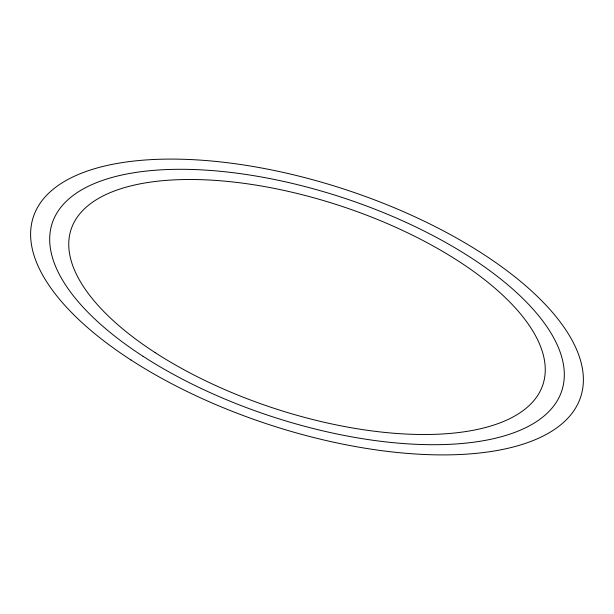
<?xml version="1.0" encoding="UTF-8"?>
<svg xmlns="http://www.w3.org/2000/svg" width="614" height="614" viewBox="0 0 614 614"><rect width="100%" height="100%" fill="white"/><g stroke="black" fill="none" stroke-linecap="round" stroke-linejoin="round"><path stroke-width="0.92" d="M143.07 356.312A268.218 115.048 18.2 0 0 560.736 393.689A268.218 115.048 18.2 0 0 217.187 170.999A268.218 115.048 18.2 0 0 143.07 356.312M155.212 352.659A248.348 106.529 18.2 0 0 541.939 387.273A248.348 106.529 18.2 0 0 223.841 181.069A248.348 106.529 18.2 0 0 155.212 352.659M130.928 359.965A288.089 123.567 18.2 0 0 579.532 400.113A288.089 123.567 18.2 0 0 210.541 160.922A288.089 123.567 18.2 0 0 130.928 359.965"/></g></svg>
